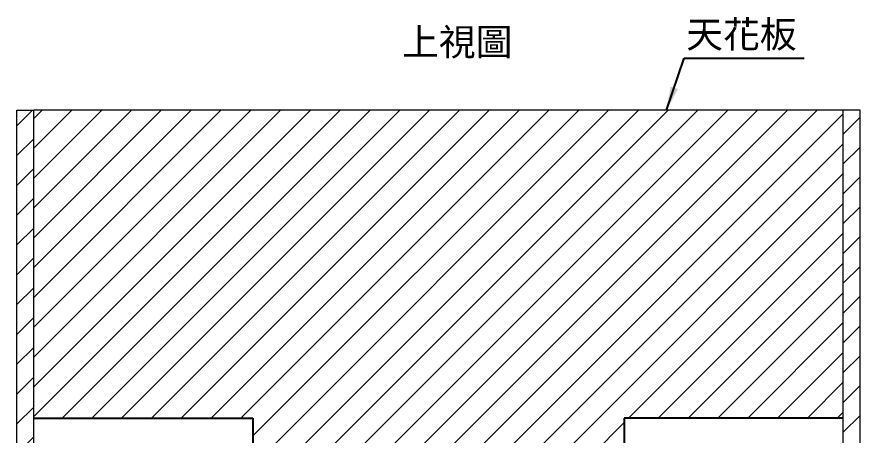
# Model space of a CAD drawing. Header units: millimetres. Extents: x -406921 to -172782, y -22195 to 7119.
# Drawn here: x -180896 to -178396, y -14310 to -13071 of the extents above; entities that cross this region are included whole.
import ezdxf

# ---------------------------------------------------------------- set-up
doc = ezdxf.new("R2010")
doc.units = ezdxf.units.MM
doc.header["$MEASUREMENT"] = 0
doc.linetypes.add('HIDDEN', pattern=[9.525, 6.35, -3.175])
doc.layers.get('0').update_dxf_attribs({"lineweight": 25})
for name, color, linetype, lineweight in [('D', 3, 'Continuous', 13), ('H', 2, 'HIDDEN', 15), ('S', 4, 'Continuous', 15)]:
    doc.layers.add(name, color=color, linetype=linetype, lineweight=lineweight)
doc.styles.get("Standard").update_dxf_attribs({"font": 'KAIU.TTF'})
doc.styles.add('STU25', font='isocp2.shx')
doc.dimstyles.new('STU25$7', dxfattribs={"dimscale": 35, "dimtxt": 2.5, "dimasz": 2, "dimexe": 1.25, "dimexo": 0.625, "dimgap": 1, "dimtad": 0, "dimdec": 4, "dimdsep": 46, "dimtxsty": 'STU25', "dimcen": 2.5, "dimazin": 2, "dimtfac": 1, "dimtdec": 4, "dimtmove": 0, "dimatfit": 3, "dimfxl": 0, "dimtolj": 1, "dimtzin": 0, "dimarcsym": 0})

msp = doc.modelspace()

# ---------------------------------------------------------------- hatches: boundary and pattern name
at = {"layer": 'D'}
h = msp.add_hatch(dxfattribs=at)
h.set_pattern_fill('ANSI31', color=256, scale=500, style=0)
h.set_pattern_definition([(45, (37616.9, 4272.78), (-44.194174, 44.194174), [])])
h.paths.add_polyline_path([(-179245.953, -14346.072), (-179245.953, -14976.072), (-179245.953, -15406.072), (-179245.953, -16026.072), (-179270.953, -16026.072), (-179270.953, -16036.072), (-179285.561, -16036.072), (-179285.561, -16044.072), (-179251.453, -16044.072), (-179251.453, -16047.072), (-179095.953, -16047.072), (-179095.953, -14260.138), (-178445.953, -14260.138), (-178445.953, -13347.072), (-180845.953, -13347.072), (-180845.953, -14260.138), (-180195.953, -14260.138), (-180195.953, -16047.072), (-180045.453, -16047.072), (-180045.453, -16044.072), (-180011.346, -16044.072), (-180011.346, -16036.072), (-180020.953, -16036.072), (-180020.953, -16026.072), (-180045.953, -16026.072), (-180045.953, -15406.072), (-180045.953, -14976.072), (-180045.953, -14346.072)])
at = {"layer": 'H', "ltscale": 5}
h = msp.add_hatch(dxfattribs=at)
h.set_pattern_fill('ANSI31', color=256, scale=500, style=0)
h.set_pattern_definition([(45, (37354.12, 4568.86), (-44.194174, 44.194174), [])])
h.paths.add_polyline_path([(-178395.953, -16097.072), (-178395.953, -13347.072), (-178445.953, -13347.072), (-178445.953, -16047.072), (-180845.953, -16047.072), (-180845.953, -13347.072), (-180895.953, -13347.072), (-180895.953, -16097.072)])
h.paths.add_polyline_path([(-178395.953, -13347.072), (-178445.953, -13347.072)], flags=16)
h.paths.add_polyline_path([(-180895.953, -13347.072), (-180845.953, -13347.072)], flags=16)

# ---------------------------------------------------------------- linework, layer by layer
for p, q in [((-180845.953, -14260.138), (-180195.953, -14260.138)), ((-180195.953, -14260.138), (-180195.953, -16047.072)), ((-179095.953, -14260.138), (-179095.953, -16047.072)), ((-178445.953, -14260.138), (-179095.953, -14260.138))]:
    msp.add_line(p, q)
at = {"layer": 'S', "linetype": 'Continuous'}
for p, q in [((-180895.953, -16097.072), (-180895.953, -13347.072)), ((-180895.953, -13347.072), (-180845.953, -13347.072)), ((-180845.953, -16047.072), (-180845.953, -13347.072)), ((-178395.953, -13347.072), (-180845.953, -13347.072)), ((-178445.953, -16047.072), (-178445.953, -13347.072)), ((-178395.953, -13347.072), (-178445.953, -13347.072)), ((-178395.953, -16097.072), (-178395.953, -13347.072))]:
    msp.add_line(p, q, dxfattribs=at)
at = {"layer": 'S'}
for p, q in [((-180895.953, -13347.072), (-180845.953, -13347.072)), ((-180895.953, -13347.072), (-180845.953, -13347.072)), ((-178395.953, -13347.072), (-178445.953, -13347.072)), ((-178395.953, -13347.072), (-178445.953, -13347.072)), ((-178445.953, -14047.072), (-178445.953, -14037.072))]:
    msp.add_line(p, q, dxfattribs=at)

# ---------------------------------------------------------------- texts
at = {"layer": 'D', "color": 11, "char_height": 80, "attachment_point": 1}
for s, insert in [('{\\C3;天花板 }', (-178911.688, -13082.225)), ('上視圖', (-179754.043, -13105.016))]:
    msp.add_mtext(s, dxfattribs=dict(at, insert=insert))

# ---------------------------------------------------------------- leaders
at = {"layer": 'D'}
msp.add_leader([(-178969.524, -13347.072), (-178917.203, -13193.33), (-178561.441, -13193.33)], dimstyle='STU25$7', override={"dimgap": 1, "dimtad": 0}, dxfattribs=at)

doc.saveas('drawing.dxf')
